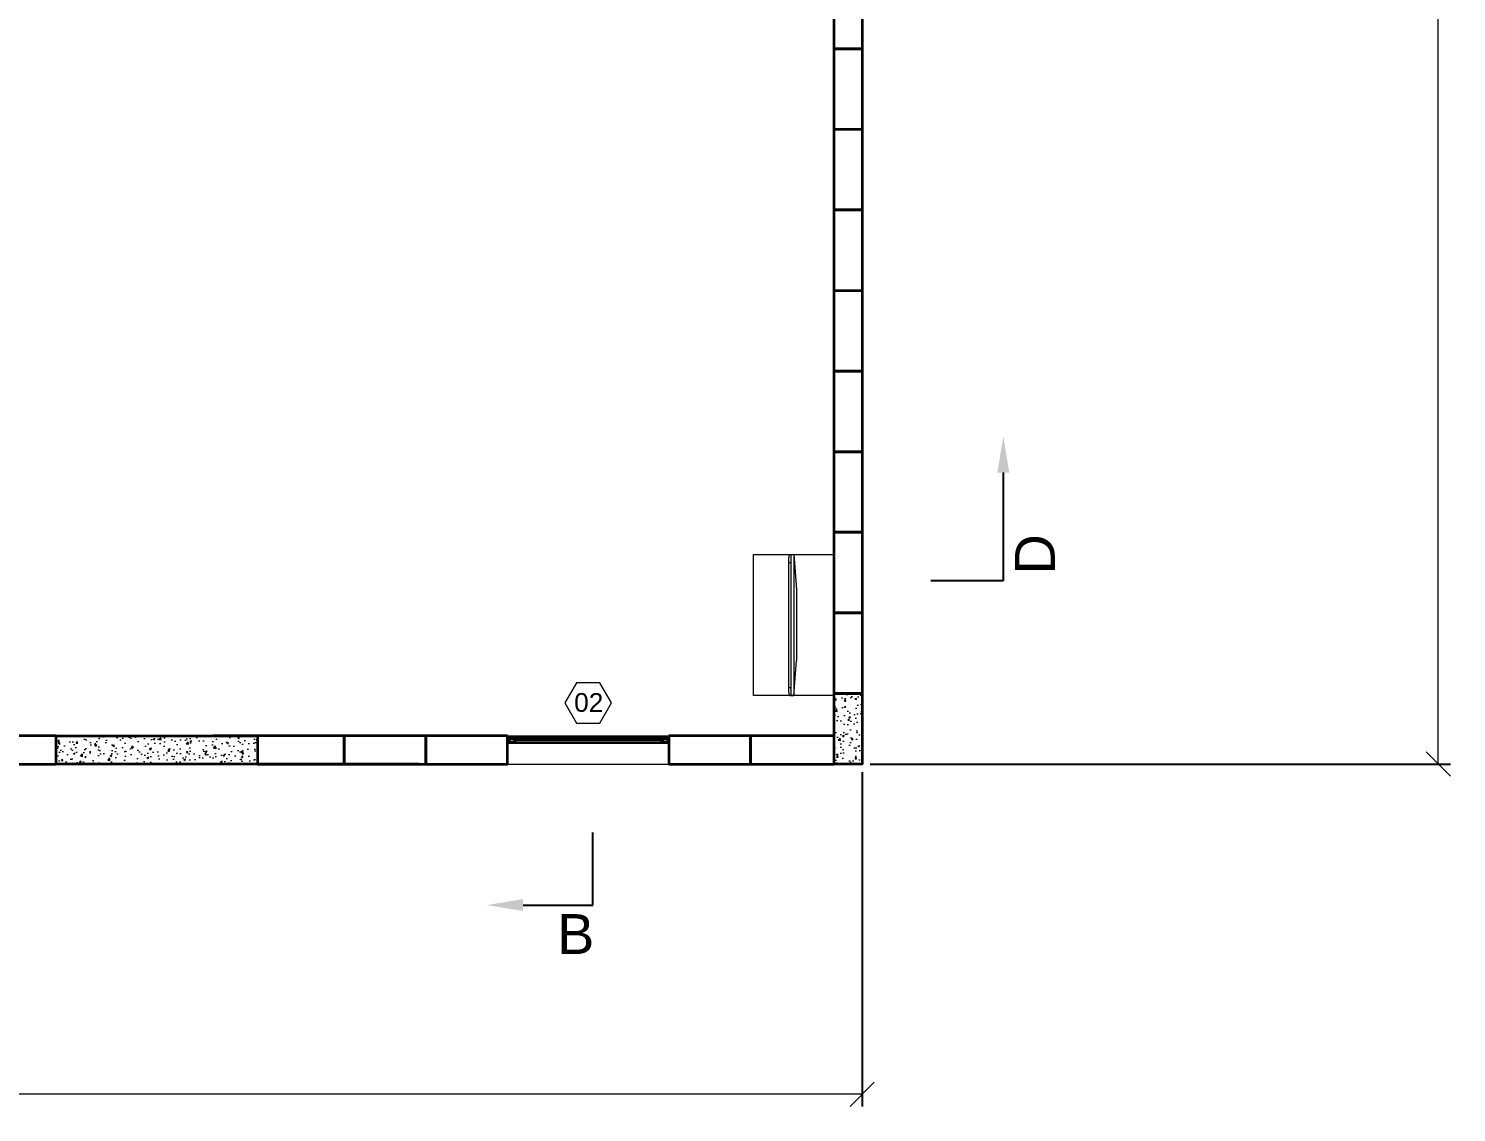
# Model space of a CAD drawing. Header units: inches. Extents: x 13.7 to 27.3, y 9.2 to 21.7.
# Drawn here: x 20.25 to 27.33, y 9.17 to 14.55 of the extents above; entities that cross this region are included whole.
import ezdxf
from ezdxf import colors
from ezdxf.entities.mleader import LeaderData, LeaderLine
from ezdxf.math import Vec2, Vec3

# ---------------------------------------------------------------- set-up
doc = ezdxf.new("R2010")
doc.units = ezdxf.units.IN
doc.header["$MEASUREMENT"] = 0
for name, color, linetype, lineweight in [('A-FLOR-PATT', 8, 'Continuous', 18), ('A-FURN', 8, 'Continuous', 18), ('A-GLAZ-FULL', 4, 'Continuous', 25), ('a-quote', 7, 'Continuous', 13), ('A-WALL-FULL', 7, 'Continuous', 35), ('linee di sezione', 3, 'Continuous', 13)]:
    doc.layers.add(name, color=color, linetype=linetype, lineweight=lineweight)
doc.styles.add('ARIAL', font='Arial.ttf')
doc.styles.add('E-ROMANS', font='romans.shx', dxfattribs={"width": 0.8})
doc.styles.get("Standard").update_dxf_attribs({"font": 'Arial.ttf'})
doc.dimstyles.new('E-0100_TICK_12', dxfattribs={"dimscale": 0.001, "dimtxt": 120, "dimasz": 120, "dimexe": 60, "dimexo": 40, "dimgap": 60, "dimtad": 0, "dimzin": 0, "dimdsep": 46, "dimtxsty": 'E-ROMANS', "dimblk": 'OBLIQUE', "dimcen": 60, "dimclrd": 256, "dimclre": 256, "dimclrt": 256, "dimadec": 0, "dimazin": 0, "dimtfac": 1, "dimtmove": 1, "dimatfit": 3, "dimldrblk": 'OPEN90', "dimfxl": 1, "dimtfill": 1, "dimtolj": 1, "dimtzin": 0, "dimlwd": -1, "dimarcsym": 0})

# ---------------------------------------------------------------- blocks, each defined once
blk = doc.blocks.new('_Oblique')
at = {"color": 0, "linetype": 'ByBlock', "lineweight": -2}
blk.add_line((-0.5, -0.5), (0.5, 0.5), dxfattribs=at)
blk = doc.blocks.new('*D22')
at = {"layer": 'linee di sezione', "lineweight": -2, "transparency": 16777216}
for p, q in [((24.4259, 19.9717), (27.304, 19.9717)), ((24.4259, 10.9017), (27.304, 10.9017))]:
    blk.add_line(p, q, dxfattribs=at)
at = {"layer": 'linee di sezione', "transparency": 16777216}
for p, q in [((27.244, 19.9717), (27.244, 15.6202)), ((27.244, 10.9017), (27.244, 15.2533))]:
    blk.add_line(p, q, dxfattribs=at)
at = {"layer": 'linee di sezione', "transparency": 16777216, "xscale": 0.12, "yscale": 0.12, "zscale": 0.12}
for p, rotation in [((27.244, 19.9717), 90), ((27.244, 10.9017), 270)]:
    blk.add_blockref('_Oblique', p, dxfattribs=dict(at, rotation=rotation))
at = {"layer": 'linee di sezione', "lineweight": 13, "transparency": 16777216, "insert": (27.244, 15.4367), "char_height": 0.12, "attachment_point": 5, "rotation": 90, "style": 'E-ROMANS', "bg_fill": 3, "box_fill_scale": 1.25, "bg_fill_color": 256, "bg_fill_true_color": 13158600, "bg_fill_transparency": 0}
blk.add_mtext('\\A1;907', dxfattribs=at)
blk = doc.blocks.new('_Open90')
at = {"color": 0, "linetype": 'ByBlock', "lineweight": -2}
for p, q in [((0, 0), (-1, 0)), ((-0.5, 0.5), (0, 0)), ((0, 0), (-0.5, -0.5))]:
    blk.add_line(p, q, dxfattribs=at)
blk = doc.blocks.new('*D25')
at = {"layer": 'linee di sezione', "lineweight": -2, "transparency": 16777216}
for p, q in [((15.2459, 10.8617), (15.2459, 9.2024)), ((24.3859, 10.8617), (24.3859, 9.2024))]:
    blk.add_line(p, q, dxfattribs=at)
at = {"layer": 'linee di sezione', "transparency": 16777216}
for p, q in [((15.2459, 9.2624), (19.6302, 9.2624)), ((24.3859, 9.2624), (20.0016, 9.2624))]:
    blk.add_line(p, q, dxfattribs=at)
at = {"layer": 'linee di sezione', "transparency": 16777216, "xscale": 0.12, "yscale": 0.12, "zscale": 0.12, "rotation": 180}
blk.add_blockref('_Oblique', (15.2459, 9.2624), dxfattribs=at)
at = {"layer": 'linee di sezione', "transparency": 16777216, "xscale": 0.12, "yscale": 0.12, "zscale": 0.12}
blk.add_blockref('_Oblique', (24.3859, 9.2624), dxfattribs=at)
at = {"layer": 'linee di sezione', "lineweight": 13, "transparency": 16777216, "insert": (19.8159, 9.2624), "char_height": 0.12, "attachment_point": 5, "style": 'E-ROMANS', "bg_fill": 3, "box_fill_scale": 1.25, "bg_fill_color": 256, "bg_fill_true_color": 13158600, "bg_fill_transparency": 0}
blk.add_mtext('\\A1;914', dxfattribs=at)

msp = doc.modelspace()

# ---------------------------------------------------------------- hatches: boundary and pattern name
at = {"layer": 'A-FLOR-PATT'}
h = msp.add_hatch(dxfattribs=at)
h.set_pattern_fill('AR-CONC', color=256, scale=0.0005, style=0)
h.set_pattern_definition([(50, (57.66048, 98.05265), (0.091092334, -0.00796954), [0.009525, -0.104775]), (355, (57.66048, 98.05265), (-0.01762141, 0.09552832), [0.00762, -0.08382]), (100.451, (57.66807, 98.05198), (0.07347125, 0.08755834), [0.008095, -0.089045]), (46.1842, (57.66048, 98.07805), (0.13553952, -0.02102116), [0.0142875, -0.1571625]), (96.6356, (57.67178, 98.0763), (0.11870212, 0.12371278), [0.0121425, -0.1335675]), (351.184, (57.66048, 98.07805), (0.1187023, 0.12371256), [0.01143, -0.12573]), (21, (57.67318, 98.0717), (0.07580744, -0.05113276), [0.009525, -0.104775]), (326, (57.67318, 98.0717), (0.03090101, 0.09209398), [0.00762, -0.08382]), (71.4514, (57.6795, 98.06744), (0.106708245, 0.04096143), [0.008095, -0.089045]), (37.5, (57.66048, 98.052648), (0.001544302, 0.04227752), [0, -0.082804, 0, -0.08509, 0, -0.0841375]), (7.5, (57.66048, 98.05265), (0.033409831, 0.050090287), [0, -0.048514, 0, -0.080899, 0, -0.0320675]), (327.5, (57.63216, 98.052648), (0.067795298, -0.002864372), [0, -0.03175, 0, -0.09906, 0, -0.131445]), (317.5, (57.61946, 98.05265), (0.07406459, 0.012713246), [0, -0.041275, 0, -0.065786, 0, -0.093345])])
h.paths.add_polyline_path([(24.2459, 10.9017), (24.3859, 10.9017), (24.3859, 11.2517), (24.2459, 11.2517)])
h = msp.add_hatch(dxfattribs=at)
h.set_pattern_fill('AR-CONC', color=256, scale=0.0005, style=0)
h.set_pattern_definition([(50, (39.65048, 98.05265), (0.091092334, -0.00796954), [0.009525, -0.104775]), (355, (39.65048, 98.05265), (-0.01762141, 0.09552832), [0.00762, -0.08382]), (100.451, (39.65807, 98.05198), (0.07347125, 0.08755834), [0.008095, -0.089045]), (46.1842, (39.65048, 98.07805), (0.13553952, -0.02102116), [0.0142875, -0.1571625]), (96.6356, (39.66178, 98.0763), (0.11870212, 0.12371278), [0.0121425, -0.1335675]), (351.184, (39.65048, 98.07805), (0.1187023, 0.12371256), [0.01143, -0.12573]), (21, (39.66318, 98.0717), (0.07580744, -0.05113276), [0.009525, -0.104775]), (326, (39.66318, 98.0717), (0.03090101, 0.09209398), [0.00762, -0.08382]), (71.4514, (39.6695, 98.06744), (0.106708245, 0.04096143), [0.008095, -0.089045]), (37.5, (39.65048, 98.052648), (0.001544302, 0.04227752), [0, -0.082804, 0, -0.08509, 0, -0.0841375]), (7.5, (39.65048, 98.05265), (0.033409831, 0.050090287), [0, -0.048514, 0, -0.080899, 0, -0.0320675]), (327.5, (39.62216, 98.052648), (0.067795298, -0.002864372), [0, -0.03175, 0, -0.09906, 0, -0.131445]), (317.5, (39.60946, 98.05265), (0.07406459, 0.012713246), [0, -0.041275, 0, -0.065786, 0, -0.093345])])
h.paths.add_polyline_path([(20.3859, 11.0417), (20.3859, 10.9017), (21.3859, 10.9017), (21.3859, 11.0417)])
for points in [[(22.6426, 11.0055), (22.6426, 11.008), (22.6284, 11.008), (22.6284, 11.0292), (22.6426, 11.0292), (22.6426, 11.0317), (22.6259, 11.0317), (22.6259, 11.0055)], [(23.4092, 11.0055), (23.4092, 11.008), (23.4234, 11.008), (23.4234, 11.0292), (23.4092, 11.0292), (23.4092, 11.0317), (23.4259, 11.0317), (23.4259, 11.0055)]]:
    msp.add_hatch(color=256, dxfattribs=at).paths.add_polyline_path(points)

# ---------------------------------------------------------------- linework, layer by layer
at = {"layer": 'A-FURN'}
for p, q in [((24.0204, 11.9026), (24.0204, 11.2809)), ((24.0204, 11.9026), (24.0316, 11.9026)), ((24.026, 11.9417), (24.0459, 11.9417)), ((24.0316, 11.9417), (24.0316, 11.2417)), ((24.0459, 11.9417), (24.0459, 11.2417)), ((24.0459, 11.9417), (24.0602, 11.7685)), ((24.0602, 11.7685), (24.0602, 11.415)), ((24.0459, 11.2417), (24.0602, 11.415)), ((24.0204, 11.2809), (24.0316, 11.2809)), ((24.026, 11.2417), (24.0459, 11.2417)), ((22.6259, 11.0417), (23.4259, 11.0417)), ((22.6259, 10.9017), (23.4259, 10.9017))]:
    msp.add_line(p, q, dxfattribs=at)
at = {"layer": 'A-FURN', "ltscale": 0.04}
msp.add_line((21.2359, 10.9017), (21.1859, 10.9017), dxfattribs=at)
at = {"layer": 'A-FURN'}
msp.add_lwpolyline([(23.8459, 11.2417), (23.8459, 11.9417), (24.2459, 11.9417), (24.2459, 11.2417)], close=True, dxfattribs=at)
for centre, start, end in [((24.0917, 11.9124), 155.93454, 187.81221), ((24.0917, 11.2711), 172.18779, 204.06546)]:
    msp.add_arc(centre, 0.072, start, end, dxfattribs=at)
at = {"layer": 'A-GLAZ-FULL'}
for p, q in [((22.6259, 11.0317), (23.4092, 11.0317)), ((23.4259, 11.0317), (22.6259, 11.0317)), ((23.4259, 11.0055), (22.6259, 11.0055)), ((22.6381, 11.012), (22.6381, 11.0253)), ((22.6381, 11.0253), (22.6673, 11.0253)), ((22.6381, 11.012), (22.6673, 11.012)), ((23.4001, 11.0211), (22.6573, 11.0211)), ((22.6573, 11.0211), (22.6573, 11.0161)), ((23.4001, 11.0161), (22.6573, 11.0161)), ((22.6673, 11.0211), (22.6673, 11.0253)), ((22.6673, 11.012), (22.6673, 11.0161)), ((23.4192, 11.0253), (23.3901, 11.0253)), ((23.3901, 11.0211), (23.3901, 11.0253)), ((23.3901, 11.012), (23.3901, 11.0161)), ((23.4192, 11.012), (23.3901, 11.012)), ((23.4001, 11.0161), (23.4001, 11.0211)), ((23.4092, 11.0317), (23.4259, 11.0317)), ((23.4092, 11.0292), (23.4092, 11.0317)), ((23.4092, 11.0055), (23.4092, 11.008)), ((23.4092, 11.008), (23.4234, 11.008)), ((23.4192, 11.012), (23.4192, 11.0253)), ((23.4234, 11.008), (23.4234, 11.0292))]:
    msp.add_line(p, q, dxfattribs=at)
at = {"layer": 'A-WALL-FULL'}
for p, q in [((24.2459, 14.4517), (24.2459, 14.6517)), ((24.3859, 14.6517), (24.3859, 14.4517)), ((24.3859, 14.4517), (24.2459, 14.4517)), ((24.2459, 14.4517), (24.3859, 14.4517)), ((24.2459, 14.0517), (24.2459, 14.4517)), ((24.3859, 14.4517), (24.3859, 14.0517)), ((24.2459, 13.6517), (24.2459, 14.0517)), ((24.2459, 13.6517), (24.2459, 14.0517)), ((24.2459, 14.0517), (24.3859, 14.0517)), ((24.3859, 14.0517), (24.3859, 13.6517)), ((24.3859, 14.0517), (24.3859, 13.6517)), ((24.2459, 13.6517), (24.3859, 13.6517)), ((24.3859, 13.6517), (24.2459, 13.6517)), ((24.2459, 13.6517), (24.3859, 13.6517)), ((24.3859, 13.6517), (24.2459, 13.6517)), ((24.2459, 13.2517), (24.2459, 13.6517)), ((24.2459, 13.2517), (24.2459, 13.6517)), ((24.3859, 13.6517), (24.3859, 13.2517)), ((24.3859, 13.6517), (24.3859, 13.2517)), ((24.2459, 12.8517), (24.2459, 13.2517)), ((24.2459, 13.2517), (24.3859, 13.2517)), ((24.3859, 13.2517), (24.3859, 12.8517)), ((24.3859, 12.8517), (24.2459, 12.8517)), ((24.2459, 12.8517), (24.3859, 12.8517)), ((24.2459, 12.4517), (24.2459, 12.8517)), ((24.3859, 12.8517), (24.3859, 12.4517)), ((24.3859, 12.4517), (24.2459, 12.4517)), ((24.2459, 12.4517), (24.3859, 12.4517)), ((24.2459, 12.0517), (24.2459, 12.4517)), ((24.3859, 12.4517), (24.3859, 12.0517)), ((24.3859, 12.0517), (24.2459, 12.0517)), ((24.2459, 12.0517), (24.3859, 12.0517)), ((24.2459, 11.6517), (24.2459, 12.0517)), ((24.3859, 12.0517), (24.3859, 11.6517)), ((24.3859, 11.6517), (24.2459, 11.6517)), ((24.2459, 11.6517), (24.3859, 11.6517)), ((24.2459, 11.2517), (24.2459, 11.6517)), ((24.3859, 11.6517), (24.3859, 11.2517)), ((24.3859, 11.2517), (24.2459, 11.2517)), ((22.6259, 11.0417), (21.1647, 11.0417)), ((21.8159, 11.0417), (21.3859, 11.0417)), ((21.8159, 11.0417), (21.8159, 10.9017)), ((21.8159, 10.9017), (21.8159, 11.0417)), ((22.2209, 11.0417), (22.2209, 10.9017)), ((22.2209, 10.9017), (22.2209, 11.0417)), ((22.6259, 10.9017), (22.6259, 11.0417)), ((23.8309, 11.0417), (23.4259, 11.0417)), ((23.4259, 11.0417), (23.4259, 10.9017)), ((24.2459, 11.0417), (23.8309, 11.0417)), ((23.8309, 11.0417), (23.8309, 10.9017)), ((23.8309, 10.9017), (23.8309, 11.0417)), ((21.3859, 10.9017), (21.8159, 10.9017)), ((21.8159, 10.9017), (22.2209, 10.9017)), ((22.2209, 10.9017), (22.6259, 10.9017)), ((23.4259, 10.9017), (23.8309, 10.9017)), ((23.8309, 10.9017), (24.2459, 10.9017))]:
    msp.add_line(p, q, dxfattribs=at)
at = {"layer": 'A-WALL-FULL', "ltscale": 0.8}
msp.add_line((22.1859, 10.9017), (21.3859, 10.9017), dxfattribs=at)
at = {"layer": 'A-WALL-FULL'}
for points in [[(24.2459, 11.2517), (24.3859, 11.2517), (24.3859, 10.9017), (24.2459, 10.9017)], [(19.9859, 10.9017), (20.3859, 10.9017), (20.3859, 11.0417), (19.9859, 11.0417)], [(20.3859, 11.0417), (21.3859, 11.0417), (21.3859, 10.9017), (20.3859, 10.9017)]]:
    msp.add_lwpolyline(points, close=True, dxfattribs=at)
at = {"layer": 'linee di sezione'}
msp.add_lwpolyline([(23.1414, 11.205), (23.0836, 11.305), (22.9682, 11.305), (22.9104, 11.205), (22.9682, 11.105), (23.0836, 11.105)], close=True, dxfattribs=at)

# ---------------------------------------------------------------- texts
at = {"color": 7, "style": 'ARIAL'}
msp.add_text('D', height=0.198, rotation=90, dxfattribs=at).set_placement((25.3417, 11.8426))
msp.add_text('B', height=0.198, dxfattribs=at).set_placement((22.8724, 9.9588))
at = {"layer": 'linee di sezione', "style": 'ARIAL'}
msp.add_text('02', height=0.09323, rotation=359.83263, dxfattribs=at).set_placement((22.9564, 11.1606))

# ---------------------------------------------------------------- leaders
at = {"layer": 'a-quote', "lineweight": 13}
ml = msp.add_multileader_mtext('Standard', dxfattribs=at)
ml.set_content('', color=256)
ml.set_leader_properties()
ml.build(insert=Vec2(0, 0))
ml.multileader.update_dxf_attribs({"dogleg_length": 0.36, "arrow_head_size": 0.18})
ctx = ml.context
ctx.base_point, ctx.char_height, ctx.arrow_head_size, ctx.landing_gap_size, ctx.plane_origin = Vec3(24.5459, 11.8112), 0.18, 0.18, 0.09, Vec3(25.0859, 12.5283)
ctx.text_align_type = 2
notes = []
notes.append((ctx, [(0, (1, 1, 0), (25.0859, 11.8112), (-1, 0), 0.36, [(0, [(25.0859, 12.5283)], 0, [])])]))
ctx.mtext.insert, ctx.mtext.alignment, ctx.mtext.flow_direction = Vec3(24.6359, 11.9012), 3, 5
ml = msp.add_multileader_mtext('Standard', dxfattribs=at)
ml.set_content('', color=256)
ml.set_leader_properties()
ml.build(insert=Vec2(0, 0))
ml.multileader.update_dxf_attribs({"dogleg_length": 0.36, "arrow_head_size": 0.18})
ctx = ml.context
ctx.base_point, ctx.char_height, ctx.arrow_head_size, ctx.landing_gap_size, ctx.plane_origin, ctx.plane_x_axis, ctx.plane_y_axis = Vec3(23.0497, 10.5617), 0.18, 0.18, 0.09, Vec3(22.5233, 10.2017), Vec3(0, 1), Vec3(-1, 0)
notes.append((ctx, [(0, (1, 1, 0), (23.0497, 10.2017), (0, 1), 0.36, [(0, [(22.5233, 10.2017)], 0, [])])]))
ctx.mtext.insert, ctx.mtext.text_direction, ctx.mtext.rotation, ctx.mtext.flow_direction = Vec3(22.9597, 10.6517), Vec3(0, 1), 1.570796, 5
for ctx, leaders in notes:
    for number, flags, end, landing, length, lines in leaders:
        leader = LeaderData()
        leader.index, (leader.has_last_leader_line, leader.has_dogleg_vector, leader.attachment_direction) = number, flags
        leader.last_leader_point, leader.dogleg_vector, leader.dogleg_length = Vec3(end), Vec3(landing), length
        for number, points, colour, breaks in lines:
            line = LeaderLine()
            line.index, line.vertices, line.color, line.breaks = number, Vec3.list(points), colors.encode_raw_color(colour), breaks
            leader.lines.append(line)
        ctx.leaders.append(leader)

# ---------------------------------------------------------------- next in the draw order: dimensions: what is measured, and where the dimension line sits
at = {"layer": 'linee di sezione', "lineweight": 13}
dim = msp.add_linear_dim(base=(27.244, 19.9717), p1=(24.3859, 10.9017), p2=(24.3859, 19.9717), angle=90, text='907', dimstyle='E-0100_TICK_12', dxfattribs=at)
dim.commit()
dim.dimension.update_dxf_attribs({"geometry": '*D22', "text_midpoint": (27.244, 15.4367)})

# ---------------------------------------------------------------- next in the draw order: dimensions: what is measured, and where the dimension line sits
dim = msp.add_linear_dim(base=(24.3859, 9.2624), p1=(15.2459, 10.9017), p2=(24.3859, 10.9017), text='914', dimstyle='E-0100_TICK_12', dxfattribs=at)
dim.commit()
dim.dimension.update_dxf_attribs({"geometry": '*D25', "text_midpoint": (19.8159, 9.2624)})

doc.saveas('drawing.dxf')
